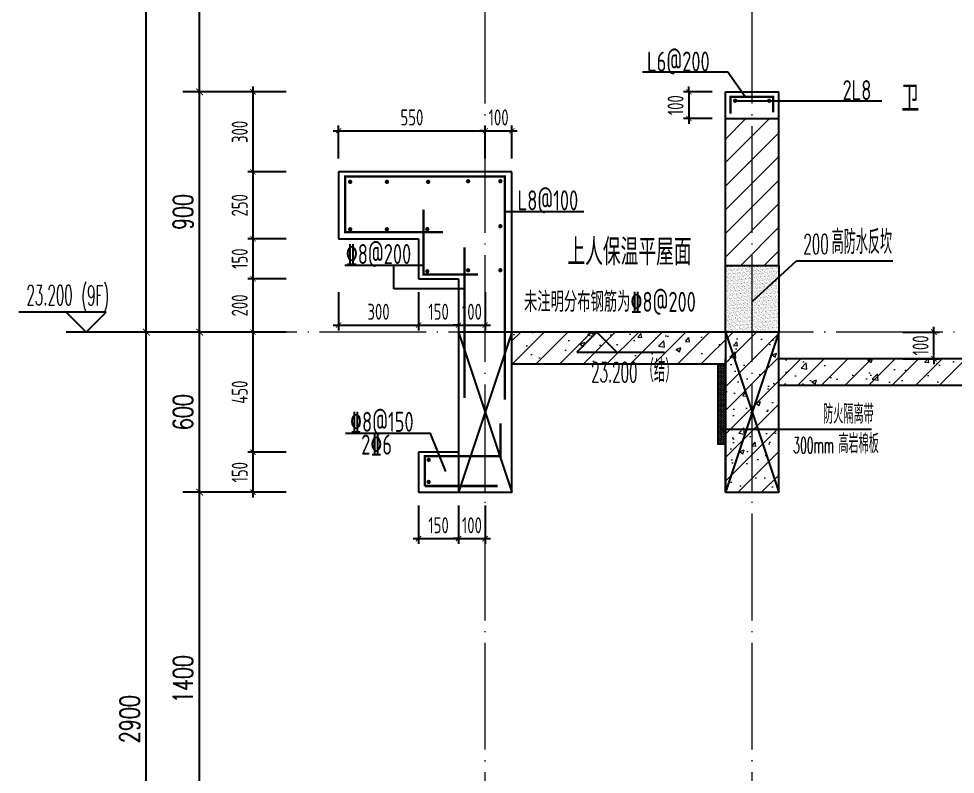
# Model space of a CAD drawing. Extents: x -668857 to 154266, y -275694 to 291306.
# Drawn here: x 78635 to 82144, y 159043 to 161873 of the extents above; entities that cross this region are included whole.
import ezdxf

# ---------------------------------------------------------------- set-up
doc = ezdxf.new("R2010")
doc.units = 0
doc.header["$LTSCALE"] = 1000
doc.linetypes.add('DOTE', pattern=[2.4200000000000004, 2, -0.2, 0.02, -0.2])
doc.layers.get('0').update_dxf_attribs({"linetype": 'CONTINUOUS'})
doc.layers.get('DEFPOINTS').update_dxf_attribs({"linetype": 'CONTINUOUS'})
for name, color, linetype in [('DIM', 2, 'CONTINUOUS'), ('DIM_ELEV', 3, 'CONTINUOUS'), ('DIM_IDEN', 67, 'CONTINUOUS'), ('PUB_DIM', 3, 'CONTINUOUS'), ('PUB_TEXT', 2, 'CONTINUOUS'), ('REIN', 6, 'CONTINUOUS'), ('S-大样-砼线', 7, 'CONTINUOUS'), ('S-引出线', 40, 'CONTINUOUS'), ('TEXT', 2, 'CONTINUOUS'), ('WALL', 5, 'CONTINUOUS'), ('立面-看线', 251, 'CONTINUOUS')]:
    doc.layers.add(name, color=color, linetype=linetype)
doc.layers.add('DOTE', color=19, linetype='DOTE', lineweight=9)
doc.layers.add('PUB_HATCH', color=8, linetype='CONTINUOUS', lineweight=9)
doc.styles.add('_TCH_DIM', font='SIMPLEX.shx', dxfattribs={"width": 0.7, "bigfont": 'GBCBIG.shx'})
doc.styles.add('_TCH_DIM_T3', font='SIMPLEX', dxfattribs={"width": 0.7058823529411765, "bigfont": 'GBCBIG'})
doc.styles.add('DIM_FONT_T3', font='SIMPLEX', dxfattribs={"width": 0.7058823529411765, "bigfont": 'GBCBIG'})
doc.styles.add('TSSD_DIMENSION', font='Tssdeng.shx', dxfattribs={"width": 0.7, "bigfont": 'tssdchn.shx'})
doc.styles.add('TSSD_REIN', font='tssdeng.shx', dxfattribs={"width": 0.7, "height": 300, "bigfont": 'tssdchn.shx'})
doc.styles.add('w', font='tssdeng.shx', dxfattribs={"width": 0.8, "bigfont": 'tssdchn.shx'})
doc.dimstyles.new('_TCH_ARCH&&25', dxfattribs={"dimtxt": 74.375, "dimasz": 25, "dimexe": 62.5, "dimexo": 75, "dimgap": 25, "dimtad": 1, "dimdec": 0, "dimzin": 0, "dimdsep": 46, "dimtxsty": '_TCH_DIM_T3', "dimblk": 'ARCHTICK', "dimcen": 0.09, "dimclrt": 7, "dimazin": 0, "dimtfac": 1, "dimtdec": 0, "dimtix": 1, "dimtmove": 2, "dimatfit": 3, "dimldrblk": 'ARCHTICK', "dimfxl": 0, "dimtolj": 1, "dimtzin": 0, "dimarcsym": 0})
doc.dimstyles.new('TSSD_20_20', dxfattribs={"dimtxt": 60, "dimasz": 20, "dimexe": 20, "dimexo": 50, "dimgap": 20, "dimtad": 1, "dimdec": 0, "dimzin": 0, "dimdsep": 46, "dimtxsty": 'TSSD_DIMENSION', "dimblk": 'ARCHTICK', "dimblk1": 'ARCHTICK', "dimblk2": 'ARCHTICK', "dimcen": 0, "dimdle": 20, "dimclrt": 7, "dimadec": 0, "dimazin": 0, "dimtfac": 1, "dimtdec": 0, "dimtix": 1, "dimtmove": 2, "dimatfit": 3, "dimfxl": 0, "dimtolj": 1, "dimtzin": 0, "dimarcsym": 0})
pattern_1 = [(45, (-562273.4887092756, 314642.0661346278), (-44.19417382415921, 44.19417382415922), []), (49.99999999999999, (-562273.4887092756, 314642.0661346278), (179.3150456501884, -15.68803374564878), [18.75, -206.25]), (355, (-562273.4887092756, 314642.0661346278), (-34.68783340325, 188.048033425003), [15, -165]), (100.4514, (-562258.5457892758, 314640.7587996279), (144.6273454285054, 172.3598855152384), [15.9350475, -175.285528]), (46.18420000000002, (-562273.4887092756, 314692.0661346278), (266.8102621564111, -41.37975358225452), [28.12499999999995, -309.3749999999992]), (96.6356, (-562251.2545230256, 314688.6178078778), (233.6656763871758, 243.5294677251104), [23.902572, -262.92825]), (351.1842, (-562273.4887092756, 314692.0661346278), (233.6654862834068, 243.5296502313311), [22.5, -247.5]), (21, (-562248.4887092756, 314679.5661346278), (149.2267630296154, -100.6547226663347), [18.75, -206.25]), (326.0000000000001, (-562248.4887092756, 314679.5661346278), (60.82883298039543, 181.2875112617133), [15, -165]), (71.4514, (-562236.0531510257, 314671.1782331279), (210.0556571453725, 80.6326241774881), [15.9350475, -175.285528]), (37.50000000000001, (-562273.4887092756, 314642.0661346278), (3.039963829322667, 83.22346345782788), [0, -163, 0, -167.5, 0, -165.625]), (7.499999999999999, (-562273.4887092756, 314642.0661346278), (65.76738436053715, 98.60292797059006), [0, -95.5, 0, -159.25, 0, -63.125]), (327.5, (-562329.2387092756, 314642.0661346278), (133.4556090431022, -5.638717933594939), [0, -62.5, 0, -195, 0, -258.75]), (317.5, (-562354.2387092756, 314642.0661346278), (145.7965423355966, 25.02624558307943), [0, -81.25, 0, -129.5, 0, -183.75])]

# ---------------------------------------------------------------- blocks, each defined once
blk = doc.blocks.new('A$C1F6240CC')
at = {"layer": 'PUB_HATCH'}
h = blk.add_hatch(dxfattribs=at)
h.set_pattern_fill('DOTS', color=251, scale=2, style=0)
h.set_pattern_definition([(0, (-1.955777406692505e-08, -299.9999999983702), (1.5875, 3.175), [0, -3.175])])
h.paths.add_polyline_path([(-29.99999475874938, -299.999999998312), (5.558831617236137e-06, -299.9999999983702), (6.351852789521217e-06, -49.99999798531644), (6.344867870211601e-06, 1.948734279721975e-06), (-1.955777406692505e-08, 2.010667230933905e-06), (-1.955777406692505e-08, 1.688022166490555e-09), (-29.99999475874938, 1.688022166490555e-09)])
at = {"layer": 'DIM_IDEN', "color": 5}
for p, q in [((-17.00205630995333, -243.6957581644529), (275.1374033376342, -243.6957581644529)), ((275.1374033376342, -243.6957581644529), (546.9959839678602, -243.6957581644529))]:
    blk.add_line(p, q, dxfattribs=at)
at = {"layer": 'PUB_HATCH', "color": 5}
blk.add_lwpolyline([(-1.955777406692505e-08, 1.629814505577087e-09), (-29.99999475874938, 1.629814505577087e-09), (-29.99999475874938, -299.9999999983702), (-1.955777406692505e-08, -299.9999999983702)], close=True, dxfattribs=at)
at = {"layer": 'PUB_TEXT', "style": 'DIM_FONT_T3', "width": 0.7058823529411765}
blk.add_text('防火隔离带', height=71.48936170212767, dxfattribs=at).set_placement((366.1962342807512, -222.6957581644529))
at = {"layer": 'PUB_TEXT', "color": 5, "style": 'DIM_FONT_T3'}
for s, height, width, p in [('300mm', 59.5, 0.4982698961937717, (253.9391275269252, -333.7157581644528)), ('高岩棉板', 71.48936170212767, 0.7058823529411765, (423.3508922328077, -333.7157581644528))]:
    blk.add_text(s, height=height, dxfattribs=dict(at, width=width)).set_placement(p)
blk = doc.blocks.new('_ArchTick')
at = {"color": 0, "linetype": 'ByBlock', "const_width": 0.15}
blk.add_lwpolyline([(-0.5, -0.5), (0.5, 0.5)], dxfattribs=at)
blk = doc.blocks.new('*D2475')
at = {"layer": 'DEFPOINTS', "color": 0}
for p in [(81898.30492687377, 160699.0342268977), (82064.26481196529, 160699.0342268977), (81898.30492687377, 160599.0342270816)]:
    blk.add_point(p, dxfattribs=at)
at = {"layer": 'DIM', "color": 0, "lineweight": -2}
for p, q in [((81948.30492687377, 160699.0342268977), (82084.26481196529, 160699.0342268977)), ((82064.26481196529, 160699.0342268977), (82064.26481196529, 160719.0342268977)), ((82064.26481196529, 160599.0342270816), (82064.26481196529, 160699.0342268977)), ((81948.30492687377, 160599.0342270816), (82084.26481196529, 160599.0342270816)), ((82064.26481196529, 160599.0342270816), (82064.26481196529, 160579.0342270816))]:
    blk.add_line(p, q, dxfattribs=at)
at = {"layer": 'DIM', "color": 0, "lineweight": -2, "xscale": 20, "yscale": 20, "zscale": 20}
for p, rotation in [((82064.26481196529, 160699.0342268977), 270), ((82064.26481196529, 160599.0342270816), 90)]:
    blk.add_blockref('_ArchTick', p, dxfattribs=dict(at, rotation=rotation))
at = {"layer": 'DIM', "color": 7, "insert": (82014.26481196527, 160649.0342269897), "char_height": 60, "attachment_point": 5, "rotation": 90, "style": 'TSSD_DIMENSION'}
blk.add_mtext('\\A1;100', dxfattribs=at)
blk = doc.blocks.new('*D2870')
at = {"layer": 'DEFPOINTS', "color": 0}
for p in [(80133.12256083381, 160099.0340897829), (80283.12256083218, 160099.03408978), (80283.12256083218, 159925.3233998269)]:
    blk.add_point(p, dxfattribs=at)
at = {"layer": 'DIM', "color": 0, "lineweight": -2}
for p, q in [((80133.12256083381, 160049.0340897829), (80133.12256083381, 159905.3233998269)), ((80283.12256083218, 160049.03408978), (80283.12256083218, 159905.3233998269)), ((80113.12256083381, 159925.3233998269), (80303.12256083218, 159925.3233998269))]:
    blk.add_line(p, q, dxfattribs=at)
at = {"layer": 'DIM', "color": 0, "lineweight": -2, "xscale": 20, "yscale": 20, "zscale": 20, "rotation": 180}
blk.add_blockref('_ArchTick', (80133.12256083381, 159925.3233998269), dxfattribs=at)
at = {"layer": 'DIM', "color": 0, "lineweight": -2, "xscale": 20, "yscale": 20, "zscale": 20}
blk.add_blockref('_ArchTick', (80283.12256083218, 159925.3233998269), dxfattribs=at)
at = {"layer": 'DIM', "color": 7, "insert": (80208.122560833, 159975.3233998269), "char_height": 60, "attachment_point": 5, "style": 'TSSD_DIMENSION'}
blk.add_mtext('\\A1;150', dxfattribs=at)
blk = doc.blocks.new('*D2871')
at = {"layer": 'DEFPOINTS', "color": 0}
for p in [(80283.1225608323, 160099.03408978), (80383.12255415483, 160099.0340897781), (80383.12255415483, 159925.3233998245)]:
    blk.add_point(p, dxfattribs=at)
at = {"layer": 'DIM', "color": 0, "lineweight": -2}
for p, q in [((80283.1225608323, 160049.03408978), (80283.1225608323, 159905.3233998245)), ((80383.12255415483, 160049.0340897781), (80383.12255415483, 159905.3233998245)), ((80283.1225608323, 159925.3233998245), (80263.1225608323, 159925.3233998245)), ((80283.1225608323, 159925.3233998245), (80383.12255415483, 159925.3233998245)), ((80383.12255415483, 159925.3233998245), (80403.12255415483, 159925.3233998245))]:
    blk.add_line(p, q, dxfattribs=at)
at = {"layer": 'DIM', "color": 0, "lineweight": -2, "xscale": 20, "yscale": 20, "zscale": 20}
blk.add_blockref('_ArchTick', (80283.1225608323, 159925.3233998245), dxfattribs=at)
at = {"layer": 'DIM', "color": 0, "lineweight": -2, "xscale": 20, "yscale": 20, "zscale": 20, "rotation": 180}
blk.add_blockref('_ArchTick', (80383.12255415483, 159925.3233998245), dxfattribs=at)
at = {"layer": 'DIM', "color": 7, "insert": (80333.12255749357, 159975.3233998245), "char_height": 60, "attachment_point": 5, "style": 'TSSD_DIMENSION'}
blk.add_mtext('\\A1;100', dxfattribs=at)
blk = doc.blocks.new('*D2872')
at = {"layer": 'DEFPOINTS', "color": 0}
for p in [(79833.12256083742, 160899.034089788), (80133.12304374843, 160899.0340897807), (80133.12304374843, 160725.3233998326)]:
    blk.add_point(p, dxfattribs=at)
at = {"layer": 'DIM', "color": 0, "lineweight": -2}
for p, q in [((79833.12256083742, 160849.034089788), (79833.12256083742, 160705.3233998326)), ((80133.12304374843, 160849.0340897807), (80133.12304374843, 160705.3233998326)), ((79813.12256083742, 160725.3233998326), (80153.12304374843, 160725.3233998326))]:
    blk.add_line(p, q, dxfattribs=at)
at = {"layer": 'DIM', "color": 0, "lineweight": -2, "xscale": 20, "yscale": 20, "zscale": 20, "rotation": 180}
blk.add_blockref('_ArchTick', (79833.12256083742, 160725.3233998326), dxfattribs=at)
at = {"layer": 'DIM', "color": 0, "lineweight": -2, "xscale": 20, "yscale": 20, "zscale": 20}
blk.add_blockref('_ArchTick', (80133.12304374843, 160725.3233998326), dxfattribs=at)
at = {"layer": 'DIM', "color": 7, "insert": (79983.12280229293, 160775.3233998326), "char_height": 60, "attachment_point": 5, "style": 'TSSD_DIMENSION'}
blk.add_mtext('\\A1;300', dxfattribs=at)
blk = doc.blocks.new('*D2873')
at = {"layer": 'DEFPOINTS', "color": 0}
for p in [(80133.12304374843, 160899.0340897807), (80283.12256761058, 160899.034089777), (80283.12256761058, 160725.3233998271)]:
    blk.add_point(p, dxfattribs=at)
at = {"layer": 'DIM', "color": 0, "lineweight": -2}
for p, q in [((80133.12304374843, 160849.0340897807), (80133.12304374843, 160705.3233998271)), ((80283.12256761058, 160849.034089777), (80283.12256761058, 160705.3233998271)), ((80113.12304374843, 160725.3233998271), (80303.12256761058, 160725.3233998271))]:
    blk.add_line(p, q, dxfattribs=at)
at = {"layer": 'DIM', "color": 0, "lineweight": -2, "xscale": 20, "yscale": 20, "zscale": 20, "rotation": 180}
blk.add_blockref('_ArchTick', (80133.12304374843, 160725.3233998271), dxfattribs=at)
at = {"layer": 'DIM', "color": 0, "lineweight": -2, "xscale": 20, "yscale": 20, "zscale": 20}
blk.add_blockref('_ArchTick', (80283.12256761058, 160725.3233998271), dxfattribs=at)
at = {"layer": 'DIM', "color": 7, "insert": (80208.12280567951, 160775.3233998271), "char_height": 60, "attachment_point": 5, "style": 'TSSD_DIMENSION'}
blk.add_mtext('\\A1;150', dxfattribs=at)
blk = doc.blocks.new('*D2874')
at = {"layer": 'DEFPOINTS', "color": 0}
for p in [(80283.12256761058, 160899.034089777), (80383.12256740488, 160899.0340897746), (80383.12256740488, 160725.3233998241)]:
    blk.add_point(p, dxfattribs=at)
at = {"layer": 'DIM', "color": 0, "lineweight": -2}
for p, q in [((80283.12256761058, 160849.034089777), (80283.12256761058, 160705.3233998241)), ((80383.12256740488, 160849.0340897746), (80383.12256740488, 160705.3233998241)), ((80283.12256761058, 160725.3233998241), (80263.12256761058, 160725.3233998241)), ((80283.12256761058, 160725.3233998241), (80383.12256740488, 160725.3233998241)), ((80383.12256740488, 160725.3233998241), (80403.12256740488, 160725.3233998241))]:
    blk.add_line(p, q, dxfattribs=at)
at = {"layer": 'DIM', "color": 0, "lineweight": -2, "xscale": 20, "yscale": 20, "zscale": 20}
blk.add_blockref('_ArchTick', (80283.12256761058, 160725.3233998241), dxfattribs=at)
at = {"layer": 'DIM', "color": 0, "lineweight": -2, "xscale": 20, "yscale": 20, "zscale": 20, "rotation": 180}
blk.add_blockref('_ArchTick', (80383.12256740488, 160725.3233998241), dxfattribs=at)
at = {"layer": 'DIM', "color": 7, "insert": (80333.12256750773, 160775.3233998241), "char_height": 60, "attachment_point": 5, "style": 'TSSD_DIMENSION'}
blk.add_mtext('\\A1;100', dxfattribs=at)
blk = doc.blocks.new('*D2875')
at = {"layer": 'DEFPOINTS', "color": 0}
for p in [(80383.12256945553, 161453.1946120379), (79833.12268497271, 161299.0340898021), (80383.12256945553, 161299.0340897929)]:
    blk.add_point(p, dxfattribs=at)
at = {"layer": 'DIM', "color": 0, "lineweight": -2}
for p, q in [((79833.12268497271, 161349.0340898021), (79833.12268497271, 161473.1946120379)), ((80383.12256945553, 161349.0340897929), (80383.12256945553, 161473.1946120379)), ((79813.12268497271, 161453.1946120379), (80403.12256945553, 161453.1946120379))]:
    blk.add_line(p, q, dxfattribs=at)
at = {"layer": 'DIM', "color": 0, "lineweight": -2, "xscale": 20, "yscale": 20, "zscale": 20, "rotation": 180}
blk.add_blockref('_ArchTick', (79833.12268497271, 161453.1946120379), dxfattribs=at)
at = {"layer": 'DIM', "color": 0, "lineweight": -2, "xscale": 20, "yscale": 20, "zscale": 20}
blk.add_blockref('_ArchTick', (80383.12256945553, 161453.1946120379), dxfattribs=at)
at = {"layer": 'DIM', "color": 7, "insert": (80108.12262721412, 161503.1946120379), "char_height": 60, "attachment_point": 5, "style": 'TSSD_DIMENSION'}
blk.add_mtext('\\A1;550', dxfattribs=at)
blk = doc.blocks.new('*D2876')
at = {"layer": 'DEFPOINTS', "color": 0}
for p in [(80483.12256083393, 161453.1946120325), (80383.12256945553, 161299.0340897929), (80483.12256083393, 161299.0340897912)]:
    blk.add_point(p, dxfattribs=at)
at = {"layer": 'DIM', "color": 0, "lineweight": -2}
for p, q in [((80383.12256945553, 161349.0340897929), (80383.12256945553, 161473.1946120325)), ((80483.12256083393, 161349.0340897912), (80483.12256083393, 161473.1946120325)), ((80383.12256945553, 161453.1946120325), (80363.12256945553, 161453.1946120325)), ((80383.12256945553, 161453.1946120325), (80483.12256083393, 161453.1946120325)), ((80483.12256083393, 161453.1946120325), (80503.12256083393, 161453.1946120325))]:
    blk.add_line(p, q, dxfattribs=at)
at = {"layer": 'DIM', "color": 0, "lineweight": -2, "xscale": 20, "yscale": 20, "zscale": 20}
blk.add_blockref('_ArchTick', (80383.12256945553, 161453.1946120325), dxfattribs=at)
at = {"layer": 'DIM', "color": 0, "lineweight": -2, "xscale": 20, "yscale": 20, "zscale": 20, "rotation": 180}
blk.add_blockref('_ArchTick', (80483.12256083393, 161453.1946120325), dxfattribs=at)
at = {"layer": 'DIM', "color": 7, "insert": (80433.12256514473, 161503.1946120325), "char_height": 60, "attachment_point": 5, "style": 'TSSD_DIMENSION'}
blk.add_mtext('\\A1;100', dxfattribs=at)
blk = doc.blocks.new('*D2877')
at = {"layer": 'DEFPOINTS', "color": 0}
for p in [(79512.92840373854, 161599.0342270721), (79687.53917018778, 161599.0342270721), (79687.53917018778, 161299.0340897548)]:
    blk.add_point(p, dxfattribs=at)
at = {"layer": 'DIM', "color": 0, "lineweight": -2}
for p, q in [((79512.92840373854, 161279.0340897548), (79512.92840373854, 161619.0342270721)), ((79637.53917018778, 161599.0342270721), (79492.92840373854, 161599.0342270721)), ((79637.53917018778, 161299.0340897548), (79492.92840373854, 161299.0340897548))]:
    blk.add_line(p, q, dxfattribs=at)
at = {"layer": 'DIM', "color": 0, "lineweight": -2, "xscale": 20, "yscale": 20, "zscale": 20}
for p, rotation in [((79512.92840373854, 161599.0342270721), 90), ((79512.92840373854, 161299.0340897548), 270)]:
    blk.add_blockref('_ArchTick', p, dxfattribs=dict(at, rotation=rotation))
at = {"layer": 'DIM', "color": 7, "insert": (79462.92840373852, 161449.0341584135), "char_height": 60, "attachment_point": 5, "rotation": 90, "style": 'TSSD_DIMENSION'}
blk.add_mtext('\\A1;300', dxfattribs=at)
blk = doc.blocks.new('*D2878')
at = {"layer": 'DEFPOINTS', "color": 0}
for p in [(79512.92840373854, 161299.0340897548), (79687.53917018778, 161299.0340897548), (79687.53917018778, 161049.0355371946)]:
    blk.add_point(p, dxfattribs=at)
at = {"layer": 'DIM', "color": 0, "lineweight": -2}
for p, q in [((79637.53917018778, 161299.0340897548), (79492.92840373854, 161299.0340897548)), ((79512.92840373854, 161029.0355371946), (79512.92840373854, 161319.0340897548)), ((79637.53917018778, 161049.0355371946), (79492.92840373854, 161049.0355371946))]:
    blk.add_line(p, q, dxfattribs=at)
at = {"layer": 'DIM', "color": 0, "lineweight": -2, "xscale": 20, "yscale": 20, "zscale": 20}
for p, rotation in [((79512.92840373854, 161299.0340897548), 90), ((79512.92840373854, 161049.0355371946), 270)]:
    blk.add_blockref('_ArchTick', p, dxfattribs=dict(at, rotation=rotation))
at = {"layer": 'DIM', "color": 7, "insert": (79462.92840373852, 161174.0348134747), "char_height": 60, "attachment_point": 5, "rotation": 90, "style": 'TSSD_DIMENSION'}
blk.add_mtext('\\A1;250', dxfattribs=at)
blk = doc.blocks.new('*D2879')
at = {"layer": 'DEFPOINTS', "color": 0}
for p in [(79512.92840373854, 161049.0355371946), (79687.53917018778, 161049.0355371946), (79687.53917018778, 160899.0347156524)]:
    blk.add_point(p, dxfattribs=at)
at = {"layer": 'DIM', "color": 0, "lineweight": -2}
for p, q in [((79637.53917018778, 161049.0355371946), (79492.92840373854, 161049.0355371946)), ((79512.92840373854, 160879.0347156524), (79512.92840373854, 161069.0355371946)), ((79637.53917018778, 160899.0347156524), (79492.92840373854, 160899.0347156524))]:
    blk.add_line(p, q, dxfattribs=at)
at = {"layer": 'DIM', "color": 0, "lineweight": -2, "xscale": 20, "yscale": 20, "zscale": 20}
for p, rotation in [((79512.92840373854, 161049.0355371946), 90), ((79512.92840373854, 160899.0347156524), 270)]:
    blk.add_blockref('_ArchTick', p, dxfattribs=dict(at, rotation=rotation))
at = {"layer": 'DIM', "color": 7, "insert": (79462.92840373852, 160974.0351264235), "char_height": 60, "attachment_point": 5, "rotation": 90, "style": 'TSSD_DIMENSION'}
blk.add_mtext('\\A1;150', dxfattribs=at)
blk = doc.blocks.new('*D2880')
at = {"layer": 'DEFPOINTS', "color": 0}
for p in [(79512.92840373854, 160899.0347156524), (79687.53917018778, 160899.0347156524), (79687.53917018778, 160699.0340897548)]:
    blk.add_point(p, dxfattribs=at)
at = {"layer": 'DIM', "color": 0, "lineweight": -2}
for p, q in [((79512.92840373854, 160679.0340897548), (79512.92840373854, 160919.0347156524)), ((79637.53917018778, 160899.0347156524), (79492.92840373854, 160899.0347156524)), ((79637.53917018778, 160699.0340897548), (79492.92840373854, 160699.0340897548))]:
    blk.add_line(p, q, dxfattribs=at)
at = {"layer": 'DIM', "color": 0, "lineweight": -2, "xscale": 20, "yscale": 20, "zscale": 20}
for p, rotation in [((79512.92840373854, 160899.0347156524), 90), ((79512.92840373854, 160699.0340897548), 270)]:
    blk.add_blockref('_ArchTick', p, dxfattribs=dict(at, rotation=rotation))
at = {"layer": 'DIM', "color": 7, "insert": (79462.92840373852, 160799.0344027036), "char_height": 60, "attachment_point": 5, "rotation": 90, "style": 'TSSD_DIMENSION'}
blk.add_mtext('\\A1;200', dxfattribs=at)
blk = doc.blocks.new('*D2881')
at = {"layer": 'DEFPOINTS', "color": 0}
for p in [(79512.92840373854, 160699.0340897548), (79687.53917018778, 160699.0340897548), (79687.53917018778, 160249.0340897383)]:
    blk.add_point(p, dxfattribs=at)
at = {"layer": 'DIM', "color": 0, "lineweight": -2}
for p, q in [((79637.53917018778, 160699.0340897548), (79492.92840373854, 160699.0340897548)), ((79512.92840373854, 160229.0340897383), (79512.92840373854, 160719.0340897548)), ((79637.53917018778, 160249.0340897383), (79492.92840373854, 160249.0340897383))]:
    blk.add_line(p, q, dxfattribs=at)
at = {"layer": 'DIM', "color": 0, "lineweight": -2, "xscale": 20, "yscale": 20, "zscale": 20}
for p, rotation in [((79512.92840373854, 160699.0340897548), 90), ((79512.92840373854, 160249.0340897383), 270)]:
    blk.add_blockref('_ArchTick', p, dxfattribs=dict(at, rotation=rotation))
at = {"layer": 'DIM', "color": 7, "insert": (79462.92840373852, 160474.0340897466), "char_height": 60, "attachment_point": 5, "rotation": 90, "style": 'TSSD_DIMENSION'}
blk.add_mtext('\\A1;450', dxfattribs=at)
blk = doc.blocks.new('*D2882')
at = {"layer": 'DEFPOINTS', "color": 0}
for p in [(79512.92840373854, 160249.0340897383), (79687.53917018778, 160249.0340897383), (79687.53917018778, 160099.0340897549)]:
    blk.add_point(p, dxfattribs=at)
at = {"layer": 'DIM', "color": 0, "lineweight": -2}
for p, q in [((79637.53917018778, 160249.0340897383), (79492.92840373854, 160249.0340897383)), ((79512.92840373854, 160079.0340897549), (79512.92840373854, 160269.0340897383)), ((79637.53917018778, 160099.0340897549), (79492.92840373854, 160099.0340897549))]:
    blk.add_line(p, q, dxfattribs=at)
at = {"layer": 'DIM', "color": 0, "lineweight": -2, "xscale": 20, "yscale": 20, "zscale": 20}
for p, rotation in [((79512.92840373854, 160249.0340897383), 90), ((79512.92840373854, 160099.0340897549), 270)]:
    blk.add_blockref('_ArchTick', p, dxfattribs=dict(at, rotation=rotation))
at = {"layer": 'DIM', "color": 7, "insert": (79462.92840373852, 160174.0340897466), "char_height": 60, "attachment_point": 5, "rotation": 90, "style": 'TSSD_DIMENSION'}
blk.add_mtext('\\A1;150', dxfattribs=at)
blk = doc.blocks.new('*D2897')
at = {"layer": 'DEFPOINTS', "color": 0}
for p in [(79312.92840373388, 160099.0259555679), (79612.9284037546, 160099.0259555679), (79612.9284037546, 158699.0342273038)]:
    blk.add_point(p, dxfattribs=at)
at = {"layer": 'PUB_DIM', "color": 0, "lineweight": -2}
for p, q in [((79537.9284037546, 160099.0259555679), (79250.42840373388, 160099.0259555679)), ((79312.92840373388, 158699.0342273038), (79312.92840373388, 160099.0259555679)), ((79537.9284037546, 158699.0342273038), (79250.42840373388, 158699.0342273038))]:
    blk.add_line(p, q, dxfattribs=at)
at = {"layer": 'PUB_DIM', "color": 0, "lineweight": -2, "xscale": 25, "yscale": 25, "zscale": 25}
for p, rotation in [((79312.92840373388, 160099.0259555679), 90), ((79312.92840373388, 158699.0342273038), 270)]:
    blk.add_blockref('_ArchTick', p, dxfattribs=dict(at, rotation=rotation))
at = {"layer": 'PUB_DIM', "color": 7, "insert": (79250.74090373387, 159399.0300914359), "char_height": 74.375, "attachment_point": 5, "rotation": 90, "style": '_TCH_DIM_T3'}
blk.add_mtext('\\A1;1400', dxfattribs=at)
blk = doc.blocks.new('*D2898')
at = {"layer": 'DEFPOINTS', "color": 0}
for p in [(79312.92840373388, 160699.0340897828), (79612.9284037546, 160699.0340897828), (79612.9284037546, 160099.0259555679)]:
    blk.add_point(p, dxfattribs=at)
at = {"layer": 'PUB_DIM', "color": 0, "lineweight": -2}
for p, q in [((79537.9284037546, 160699.0340897828), (79250.42840373388, 160699.0340897828)), ((79312.92840373388, 160099.0259555679), (79312.92840373388, 160699.0340897828)), ((79537.9284037546, 160099.0259555679), (79250.42840373388, 160099.0259555679))]:
    blk.add_line(p, q, dxfattribs=at)
at = {"layer": 'PUB_DIM', "color": 0, "lineweight": -2, "xscale": 25, "yscale": 25, "zscale": 25}
for p, rotation in [((79312.92840373388, 160699.0340897828), 90), ((79312.92840373388, 160099.0259555679), 270)]:
    blk.add_blockref('_ArchTick', p, dxfattribs=dict(at, rotation=rotation))
at = {"layer": 'PUB_DIM', "color": 7, "insert": (79250.74090373387, 160399.0300226754), "char_height": 74.375, "attachment_point": 5, "rotation": 90, "style": '_TCH_DIM_T3'}
blk.add_mtext('\\A1;600', dxfattribs=at)
blk = doc.blocks.new('*D2899')
at = {"layer": 'DEFPOINTS', "color": 0}
for p in [(79312.92840373388, 161599.0342270721), (79612.9284037546, 161599.0342270721), (79612.9284037546, 160699.0340897828)]:
    blk.add_point(p, dxfattribs=at)
at = {"layer": 'PUB_DIM', "color": 0, "lineweight": -2}
for p, q in [((79537.9284037546, 161599.0342270721), (79250.42840373388, 161599.0342270721)), ((79312.92840373388, 160699.0340897828), (79312.92840373388, 161599.0342270721)), ((79537.9284037546, 160699.0340897828), (79250.42840373388, 160699.0340897828))]:
    blk.add_line(p, q, dxfattribs=at)
at = {"layer": 'PUB_DIM', "color": 0, "lineweight": -2, "xscale": 25, "yscale": 25, "zscale": 25}
for p, rotation in [((79312.92840373388, 161599.0342270721), 90), ((79312.92840373388, 160699.0340897828), 270)]:
    blk.add_blockref('_ArchTick', p, dxfattribs=dict(at, rotation=rotation))
at = {"layer": 'PUB_DIM', "color": 7, "insert": (79250.74090373387, 161149.0341584274), "char_height": 74.375, "attachment_point": 5, "rotation": 90, "style": '_TCH_DIM_T3'}
blk.add_mtext('\\A1;900', dxfattribs=at)
blk = doc.blocks.new('*D2900')
at = {"layer": 'DEFPOINTS', "color": 0}
for p in [(79312.92840373388, 162999.0342270884), (79612.9284037546, 162999.0342270884), (79612.9284037546, 161599.0342270721)]:
    blk.add_point(p, dxfattribs=at)
at = {"layer": 'PUB_DIM', "color": 0, "lineweight": -2}
for p, q in [((79537.9284037546, 162999.0342270884), (79250.42840373388, 162999.0342270884)), ((79312.92840373388, 161599.0342270721), (79312.92840373388, 162999.0342270884)), ((79537.9284037546, 161599.0342270721), (79250.42840373388, 161599.0342270721))]:
    blk.add_line(p, q, dxfattribs=at)
at = {"layer": 'PUB_DIM', "color": 0, "lineweight": -2, "xscale": 25, "yscale": 25, "zscale": 25}
for p, rotation in [((79312.92840373388, 162999.0342270884), 90), ((79312.92840373388, 161599.0342270721), 270)]:
    blk.add_blockref('_ArchTick', p, dxfattribs=dict(at, rotation=rotation))
at = {"layer": 'PUB_DIM', "color": 7, "insert": (79250.74090373387, 162299.0342270802), "char_height": 74.375, "attachment_point": 5, "rotation": 90, "style": '_TCH_DIM_T3'}
blk.add_mtext('\\A1;1400', dxfattribs=at)
blk = doc.blocks.new('*D2908')
at = {"layer": 'DEFPOINTS', "color": 0}
for p in [(79112.92840372946, 160699.0340897829), (79612.9284037546, 160699.0340897829), (79612.9284037546, 157799.0340897829)]:
    blk.add_point(p, dxfattribs=at)
at = {"layer": 'PUB_DIM', "color": 0, "lineweight": -2}
for p, q in [((79537.9284037546, 160699.0340897829), (79050.42840372946, 160699.0340897829)), ((79112.92840372946, 157799.0340897829), (79112.92840372946, 160699.0340897829)), ((79537.9284037546, 157799.0340897829), (79050.42840372946, 157799.0340897829))]:
    blk.add_line(p, q, dxfattribs=at)
at = {"layer": 'PUB_DIM', "color": 0, "lineweight": -2, "xscale": 25, "yscale": 25, "zscale": 25}
for p, rotation in [((79112.92840372946, 160699.0340897829), 90), ((79112.92840372946, 157799.0340897829), 270)]:
    blk.add_blockref('_ArchTick', p, dxfattribs=dict(at, rotation=rotation))
at = {"layer": 'PUB_DIM', "color": 7, "insert": (79050.74090372944, 159249.0340897829), "char_height": 74.375, "attachment_point": 5, "rotation": 90, "style": '_TCH_DIM_T3'}
blk.add_mtext('\\A1;2900', dxfattribs=at)
blk = doc.blocks.new('*D2909')
at = {"layer": 'DEFPOINTS', "color": 0}
for p in [(79112.92840372946, 163599.0340897829), (79612.9284037546, 163599.0340897829), (79612.9284037546, 160699.0340897829)]:
    blk.add_point(p, dxfattribs=at)
at = {"layer": 'PUB_DIM', "color": 0, "lineweight": -2}
for p, q in [((79537.9284037546, 163599.0340897829), (79050.42840372946, 163599.0340897829)), ((79112.92840372946, 160699.0340897829), (79112.92840372946, 163599.0340897829)), ((79537.9284037546, 160699.0340897829), (79050.42840372946, 160699.0340897829))]:
    blk.add_line(p, q, dxfattribs=at)
at = {"layer": 'PUB_DIM', "color": 0, "lineweight": -2, "xscale": 25, "yscale": 25, "zscale": 25}
for p, rotation in [((79112.92840372946, 163599.0340897829), 90), ((79112.92840372946, 160699.0340897829), 270)]:
    blk.add_blockref('_ArchTick', p, dxfattribs=dict(at, rotation=rotation))
at = {"layer": 'PUB_DIM', "color": 7, "insert": (79050.74090372944, 162149.0340897829), "char_height": 74.375, "attachment_point": 5, "rotation": 90, "style": '_TCH_DIM_T3'}
blk.add_mtext('\\A1;2900', dxfattribs=at)
blk = doc.blocks.new('20210809.03332338')
at = {"layer": 'S-大样-砼线'}
for p, q in [((87154.50981688779, 67180.93710346095), (87354.5098158773, 66580.93723981472)), ((87354.51276363153, 67180.93710345891), (87154.51276500244, 66580.93723980524))]:
    blk.add_line(p, q, dxfattribs=at)
blk.add_lwpolyline([(87354.50982275046, 67180.93710345519), (87154.50981688779, 67180.93710345519), (87154.50981706195, 66580.93723980896), (87354.50982292369, 66580.93723980896)], close=True, dxfattribs=at)
blk = doc.blocks.new('*D3407')
at = {"layer": 'DEFPOINTS', "color": 0}
for p in [(81283.12256071682, 161599.0342270721), (81146.20539368282, 161499.0342270721), (81283.12256071682, 161499.0342270721)]:
    blk.add_point(p, dxfattribs=at)
at = {"layer": 'DIM', "color": 0, "lineweight": -2}
for p, q in [((81146.20539368282, 161599.0342270721), (81146.20539368282, 161619.0342270721)), ((81233.12256071682, 161599.0342270721), (81126.20539368282, 161599.0342270721)), ((81146.20539368282, 161599.0342270721), (81146.20539368282, 161499.0342270721)), ((81233.12256071682, 161499.0342270721), (81126.20539368282, 161499.0342270721)), ((81146.20539368282, 161499.0342270721), (81146.20539368282, 161479.0342270721))]:
    blk.add_line(p, q, dxfattribs=at)
at = {"layer": 'DIM', "color": 0, "lineweight": -2, "xscale": 20, "yscale": 20, "zscale": 20}
for p, rotation in [((81146.20539368282, 161599.0342270721), 270), ((81146.20539368282, 161499.0342270721), 90)]:
    blk.add_blockref('_ArchTick', p, dxfattribs=dict(at, rotation=rotation))
at = {"layer": 'DIM', "color": 7, "insert": (81096.2053936828, 161549.0342270721), "char_height": 60, "attachment_point": 5, "rotation": 90, "style": 'TSSD_DIMENSION'}
blk.add_mtext('\\A1;100', dxfattribs=at)
blk = doc.blocks.new('20210809.02283206')
at = {"layer": 'REIN', "const_width": 9}
blk.add_lwpolyline([(87484.17413905729, 66580.93723980524), (87484.17413905729, 66644.7473179046), (87644.05902665015, 66644.7473179046), (87644.05902665015, 66586.78243779903)], dxfattribs=at)
at = {"layer": 'REIN', "const_width": 8}
for points in [[(87497.66146427253, 66629.68552062381, 1), (87505.66146427253, 66629.68552062381, 1)], [(87625.09821334062, 66629.68552062381, 1), (87633.09821334062, 66629.68552062381, 1)]]:
    blk.add_lwpolyline(points, format="xyb", close=True, dxfattribs=at)
at = {"layer": 'S-引出线'}
for p, q in [((87474.5888281595, 66737.00278282212), (87154.50981688779, 66737.00278282212)), ((87538.80876634456, 66644.7473179046), (87474.5888281595, 66737.00278282212)), ((87501.66146427253, 66629.68552062381), (88051.0763514862, 66629.68552062381))]:
    blk.add_line(p, q, dxfattribs=at)
at = {"layer": 'TEXT', "style": 'w', "width": 0.7}
for s, p in [('L6@200', (87171.47256206069, 66739.17247021152)), ('2L8', (87903.94640226947, 66632.06966891466))]:
    blk.add_text(s, height=75, rotation=1.867629851175362e-07, dxfattribs=at).set_placement(p)
blk = doc.blocks.new('20210810.12305520')
at = {"layer": 'REIN', "const_width": 9}
for points in [[(67543.95084861957, -103060.901762216), (67178.40811095072, -103060.901762216), (67178.40811095072, -102852.5347396066), (67776.14269061026, -102852.5347396066), (67776.14269061026, -103687.5442779815)], [(67625.04258678493, -103681.9439044526), (67625.04258678493, -103117.2265815439)], [(67476.41077407368, -104011.5403602143), (67476.41077407368, -103899.7563139158), (67760.27130616049, -103899.7563139158), (67760.27130616049, -103776.8031798508)]]:
    blk.add_lwpolyline(points, dxfattribs=at)
at = {"layer": 'REIN', "const_width": 8}
for points in [[(67192.69625037222, -102872.1362438593, 1), (67200.69625037222, -102872.1362438593, 1)], [(67330.1390055205, -102872.1362438593, 1), (67338.1390055205, -102872.1362438593, 1)], [(67485.00083529123, -102872.1362438593, 1), (67493.00083529123, -102872.1362438593, 1)], [(67634.78394211188, -102869.8775002709, 1), (67642.78394211188, -102869.8775002709, 1)], [(67755.50497243658, -102869.8775002709, 1), (67763.50497243658, -102869.8775002709, 1)], [(67755.50497243658, -103038.4220574436, 1), (67763.50497243658, -103038.4220574436, 1)], [(67192.69625712291, -103049.5882512775, 1), (67200.69625712291, -103049.5882512775, 1)], [(67330.1390055205, -103049.5882512769, 1), (67338.1390055205, -103049.5882512769, 1)], [(67481.65038001176, -103049.5882512769, 1), (67489.65038001176, -103049.5882512769, 1)], [(67481.65038001176, -103207.1021708936, 1), (67489.65038001176, -103207.1021708936, 1)], [(67634.78394211188, -103203.2946012679, 1), (67642.78394211188, -103203.2946012679, 1)], [(67755.50497243658, -103203.2946012679, 1), (67763.50497243658, -103203.2946012679, 1)], [(67486.62928764906, -103913.3805098355, 1), (67494.62928764906, -103913.3805098355, 1)], [(67486.62928764906, -103996.2846683525, 1), (67494.62928764906, -103996.2846683525, 1)]]:
    blk.add_lwpolyline(points, format="xyb", close=True, dxfattribs=at)
at = {"layer": 'REIN'}
for points in [[(67471.01206959982, -102976.465891245, 9, 9, 0), (67471.01206959982, -103219.2442414548, 9, 9, 0), (67675.54625110526, -103219.2442414548, 9, 9, 0)], [(67476.41077407368, -104011.5403602143, 9, 9, 0), (67748.92338821769, -104011.5403602143, 9, 9, 0)]]:
    blk.add_lwpolyline(points, format="xyseb", dxfattribs=at)
at = {"layer": 'S-大样-砼线'}
for p, q in [((67602.88049153902, -103435.0030536349), (67802.88049035624, -104035.0030537488)), ((67802.88343828276, -103435.0030536312), (67602.88343948137, -104035.0030537525))]:
    blk.add_line(p, q, dxfattribs=at)
blk.add_lwpolyline([(67802.8804974017, -103435.0030536349), (67602.88049153902, -103435.0030536349), (67602.88049154088, -104035.0030537488), (67802.88049740263, -104035.0030537488)], close=True, dxfattribs=at)
at = {"layer": 'S-引出线'}
for p, q in [((67772.14269061026, -102983.0032279468), (68072.27698734787, -102983.0032279468)), ((67177.12950402091, -103184.2316615815), (67471.01206959982, -103184.2316615815)), ((67360.76655843353, -103273.4098619436), (67360.76655843353, -103184.2316615815)), ((67625.04258678493, -103273.4098619436), (67360.76655843353, -103273.4098619436))]:
    blk.add_line(p, q, dxfattribs=at)
blk.add_lwpolyline([(67555.64896362799, -103957.0240614675), (67497.59471320885, -103815.4761591815), (67179.17112597602, -103815.4761591815)], dxfattribs=at)
at = {"layer": 'TEXT', "style": 'TSSD_REIN', "width": 0.7}
for s, p in [('L8@100', (67824.22046578268, -102978.8944591339)), ('%%1328@200', (67180.26303439878, -103180.1228927686)), ('未注明分布钢筋为%%1328@200', (67847.93051886896, -103359.1754671378)), ('%%1328@150', (67196.1934002355, -103808.6890533914)), ('2%%1326', (67238.03423970204, -103893.885860913))]:
    blk.add_text(s, height=75, rotation=1.867629851175362e-07, dxfattribs=at).set_placement(p)

msp = doc.modelspace()

# ---------------------------------------------------------------- hatches: boundary and pattern name
at = {"layer": 'PUB_HATCH'}
h = msp.add_hatch(dxfattribs=at)
h.set_pattern_fill('普通砖', color=256, scale=25, style=0)
h.set_pattern_definition([(45, (-562273.4887092756, 314686.9439721279), (-44.19419150182874, 44.19419150182875), [])])
h.paths.add_polyline_path([(81483.1225608344, 160949.0342293505), (81483.12255401223, 161499.0342283125), (81283.12255401223, 161499.0342258317), (81283.1225608344, 160949.0342268697)])
h = msp.add_hatch(dxfattribs=at)
h.set_pattern_fill('钢筋混凝土', color=256, scale=25, style=0)
h.set_pattern_definition(pattern_1)
h.paths.add_polyline_path([(80483.12256083416, 160699.0340897785), (80483.12256083416, 160579.0340897768), (81283.1225594026, 160579.0340897669), (81483.12256091903, 160699.0340897825)])
h = msp.add_hatch(dxfattribs=at)
h.set_pattern_fill('钢筋混凝土', color=256, scale=25, style=0)
h.set_pattern_definition(pattern_1)
h.paths.add_polyline_path([(81416.45589267032, 160565.7007568212), (81483.12255978235, 160599.0340897707), (81483.12256091903, 160699.0340897825), (81283.1225594026, 160579.0340897669), (81283.12255969399, 160599.0340909142)])
h = msp.add_hatch(dxfattribs=at)
h.set_pattern_fill('钢筋混凝土', color=256, scale=25, style=0)
h.set_pattern_definition(pattern_1)
h.paths.add_polyline_path([(81483.12255401223, 160099.0342261424), (81483.12255853473, 160499.0340897792), (81416.45589267043, 160565.7007568213), (81283.12255969399, 160599.0340909139), (81283.12255401223, 160099.0342284151)])
h = msp.add_hatch(dxfattribs=at)
h.set_pattern_fill('钢筋混凝土', color=256, scale=25, style=0)
h.set_pattern_definition(pattern_1)
h.paths.add_polyline_path([(82581.64748006116, 160599.0340897829), (81483.12255978235, 160599.0340897707), (81416.45589267032, 160565.7007568213), (81483.12255853473, 160499.0340897792), (82581.64748006163, 160499.0340897829)])
at = {"layer": '立面-看线'}
h = msp.add_hatch(dxfattribs=at)
h.set_pattern_fill('碎沙', color=256, scale=4)
h.set_pattern_definition([(37.50000000000001, (-719770.1170898573, -224662.9182316094), (-0.32000625919681, 9.788264746586847), [0, -7.7216, 0, -8.636000000000001, 0, -8.255]), (7.499999999999999, (-719770.1170898573, -224662.9182316094), (8.990465662760052, 14.33650201136708), [0, -4.1656, 0, -6.9596, 0, -2.667]), (327.5, (-719776.3654898573, -224662.9182316094), (15.81984740482916, 0.028743693570914), [0, -2.54, 0, -9.144, 0, -11.938]), (317.5, (-719776.3654898573, -224662.9182316094), (15.27112904944595, 4.458586465144325), [0, -1.27, 0, -5.9944, 0, -6.858])])
h.paths.add_polyline_path([(81283.12256076897, 160699.0342280245), (81483.12256083044, 160699.0342276882), (81483.12256086117, 160949.0342278536), (81283.1225607997, 160949.0342283665)])

# ---------------------------------------------------------------- linework, layer by layer
at = {"layer": 'DIM_ELEV'}
for p, q in [((78962.92840372806, 160774.0340897828), (78634.92840372806, 160774.0340897828)), ((78887.92840372806, 160699.0340897828), (78812.92840372806, 160774.0340897828)), ((78887.92840372806, 160699.0340897828), (78962.92840372806, 160774.0340897828)), ((79312.92840373376, 160699.0340897828), (78812.92840372806, 160699.0340897828))]:
    msp.add_line(p, q, dxfattribs=at)
at = {"layer": 'DIM_ELEV', "color": 3}
for p, q in [((80801.65046116, 160699.0340897658), (80726.65046116, 160624.0340897658)), ((80801.65046116, 160699.0340897658), (80876.65046116, 160624.0340897658)), ((80726.65046116, 160624.0340897658), (81054.65046116, 160624.0340897658))]:
    msp.add_line(p, q, dxfattribs=at)
at = {"layer": 'DIM_IDEN'}
for p, q in [((81383.12281924381, 160814.0343304674), (81549.93373445084, 160965.5518248633)), ((81549.93373445084, 160965.5518248633), (81910.11024605588, 160965.5518248633))]:
    msp.add_line(p, q, dxfattribs=at)
at = {"layer": 'DOTE', "color": 1, "linetype": 'DOTE', "ltscale": 0.2}
for p, q in [((80383.12256083486, 145099.0318001769), (80383.1225608344, 164699.0340897829)), ((81383.12256083486, 145099.0318001769), (81383.1225608344, 164699.0340897829)), ((82581.64748006116, 160699.0340897829), (79612.9284037546, 160699.0340897829))]:
    msp.add_line(p, q, dxfattribs=at)
at = {"layer": 'WALL'}
for p, q in [((81283.12256071682, 161499.0342270721), (81283.12256071682, 161599.0342270721)), ((81283.12256071682, 161599.0342270721), (81483.12256071682, 161599.0342270721)), ((81483.12256071682, 161499.0342270721), (81483.12256071682, 161599.0342270721)), ((81283.1225608344, 160949.0342268697), (81283.12255401223, 161499.0342258317)), ((81283.12256071682, 161499.0342270721), (81483.12256071682, 161499.0342270721)), ((81483.1225608344, 160949.0342293505), (81483.12255401223, 161499.0342283125)), ((79833.12273689045, 161299.0384256683), (79833.12238480302, 161049.0363195751)), ((80483.12256083393, 161299.0204135082), (79833.12273689045, 161299.0384256683)), ((80483.12256083242, 160699.0340897695), (80483.12256083393, 161299.0204135082)), ((79833.12238480302, 161049.0363195751), (80133.12232613831, 161049.0339724209)), ((80133.12232613831, 161049.0339724209), (80133.12279557658, 160899.0340897519)), ((81283.1225608344, 160949.0342268697), (81483.1225608344, 160949.0342293505)), ((80133.12279557658, 160899.0340897519), (80283.1225608344, 160899.0340897792)), ((80283.1225608344, 160899.0340897792), (80283.1225608344, 160249.0340897829)), ((81483.12256091903, 160699.0340897825), (80483.12256083242, 160699.0340897791)), ((81483.12255978235, 160599.0340897707), (81483.12256091903, 160699.0340897825)), ((81283.12255401223, 160099.0342284151), (81283.12255969399, 160599.0340909139)), ((81283.12255969399, 160599.0340909142), (81283.1225594026, 160579.0340897669)), ((82581.64748006116, 160599.0340897829), (81483.12255978235, 160599.0340897707)), ((80483.1225608344, 160099.0340897829), (80483.12256083253, 160579.0340897776)), ((81283.1225594026, 160579.0340897669), (80483.12256083253, 160579.0340897767)), ((81483.12255401223, 160099.0342261424), (81483.12255853473, 160499.0340897792)), ((82581.64748006163, 160499.0340897829), (81483.12255853473, 160499.0340897792)), ((80283.1225608344, 160249.0340897829), (80133.1225608344, 160249.0340897829)), ((80133.1225608344, 160249.0340897829), (80133.1225608344, 160099.0340897829)), ((80133.1225608344, 160099.0340897829), (80483.1225608344, 160099.0340897829)), ((81283.12255401223, 160099.0342284151), (81483.12255401223, 160099.0342261424))]:
    msp.add_line(p, q, dxfattribs=at)
msp.add_lwpolyline([(81283.12256076245, 160949.0342281101), (81483.12256089842, 160949.0342281101), (81483.12256089842, 160699.0342281101), (81283.12256076245, 160699.0342281101)], close=True, dxfattribs=at)

# ---------------------------------------------------------------- block references
msp.add_blockref('A$C1F6240CC', (81283.12255957711, 160579.0391315183))
at = {"layer": 'REIN'}
msp.add_blockref('20210809.02283206', (-6182.060233244556, 94935.92746298088), dxfattribs=at)
at = {"layer": 'S-大样-砼线'}
msp.add_blockref('20210809.03332338', (-5871.387228955398, 93518.11209734887), dxfattribs=at)
at = {"layer": 'TEXT'}
msp.add_blockref('20210810.12305520', (12680.24207013519, 264134.0610770368), dxfattribs=at)

# ---------------------------------------------------------------- texts
at = {"layer": 'DIM_ELEV', "color": 7, "style": '_TCH_DIM'}
for s, height, width, p in [('（结）', 84.39716312056737, 0.7, (80972.59662048309, 160511.5090897658)), ('23.200', 74.375, 0.4941176470588236, (80780.09662048309, 160511.5090897658))]:
    msp.add_text(s, height=height, dxfattribs=dict(at, width=width)).set_placement(p)
at = {"layer": 'PUB_TEXT'}
for s, height, style, width, p in [('卫', 100, 'TSSD_REIN', 0.7, (81942.3406558974, 161524.6572051902)), ('高防水反坎', 89.36170212765958, 'DIM_FONT_T3', 0.7058823529411765, (81680.8252022512, 160991.8018248633)), ('上人保温平屋面', 100, 'TSSD_REIN', 0.7, (80690.8533655483, 160948.8506277113)), ('200', 74.375, 'DIM_FONT_T3', 0.4982698961937717, (81574.94284931, 160991.8018248633)), ('23.200', 74.375, '_TCH_DIM', 0.4941176470588236, (78663.82840372808, 160800.2840897828)), ('(9F)', 74.375, '_TCH_DIM', 0.4941176470588236, (78869.2284037281, 160799.0590897828))]:
    msp.add_text(s, height=height, dxfattribs=dict(at, style=style, width=width)).set_placement(p)

# ---------------------------------------------------------------- dimensions: what is measured, and where the dimension line sits
at = {"layer": 'DIM'}
for p1, p2, distance, picture, middle in [((79687.53917018778, 161299.0340897548), (79687.53917018778, 161599.0342270721), 174.6107664492447, '*D2877', (79462.92840373852, 161449.0341584135)), ((79833.12268497271, 161299.0340898021), (80383.12256945553, 161299.0340897929), 154.16052224501618, '*D2875', (80108.12262721412, 161503.1946120379)), ((80383.12256945553, 161299.0340897929), (80483.12256083393, 161299.0340897912), 154.1605222412909, '*D2876', (80433.12256514473, 161503.1946120325)), ((79687.53917018778, 161049.0355371946), (79687.53917018778, 161299.0340897548), 174.6107664492447, '*D2878', (79462.92840373852, 161174.0348134747)), ((79687.53917018778, 160899.0347156524), (79687.53917018778, 161049.0355371946), 174.6107664492447, '*D2879', (79462.92840373852, 160974.0351264235)), ((79687.53917018778, 160699.0340897548), (79687.53917018778, 160899.0347156524), 174.6107664492447, '*D2880', (79462.92840373852, 160799.0344027036)), ((79833.12256083742, 160899.034089788), (80133.12304374843, 160899.0340897807), -173.71068994811506, '*D2872', (79983.12280229293, 160775.3233998326)), ((80133.12304374843, 160899.0340897807), (80283.12256761058, 160899.034089777), -173.71068994991947, '*D2873', (80208.12280567951, 160775.3233998271)), ((80283.12256761058, 160899.034089777), (80383.12256740488, 160899.0340897746), -173.71068995050155, '*D2874', (80333.12256750773, 160775.3233998241)), ((79687.53917018778, 160249.0340897383), (79687.53917018778, 160699.0340897548), 174.6107664492447, '*D2881', (79462.92840373852, 160474.0340897466)), ((81898.30492687377, 160599.0342270816), (81898.30492687377, 160699.0342268977), -165.95988509152085, '*D2475', (82014.26481196527, 160649.0342269897)), ((79687.53917018778, 160099.0340897549), (79687.53917018778, 160249.0340897383), 174.6107664492447, '*D2882', (79462.92840373852, 160174.0340897466)), ((80133.12256083381, 160099.0340897829), (80283.12256083218, 160099.03408978), -173.7106899530918, '*D2870', (80208.122560833, 159975.3233998269)), ((80283.1225608323, 160099.03408978), (80383.12255415483, 160099.0340897781), -173.71068995361566, '*D2871', (80333.12255749357, 159975.3233998245))]:
    dim = msp.add_aligned_dim(p1=p1, p2=p2, distance=distance, dimstyle='TSSD_20_20', dxfattribs=at)
    dim.commit()
    dim.dimension.update_dxf_attribs({"geometry": picture, "text_midpoint": middle})
dim = msp.add_linear_dim(base=(81146.20539368282, 161499.0342270721), p1=(81283.12256071682, 161599.0342270721), p2=(81283.12256071682, 161499.0342270721), angle=90, dimstyle='TSSD_20_20', dxfattribs=at)
dim.commit()
dim.dimension.update_dxf_attribs({"geometry": '*D3407', "text_midpoint": (81096.2053936828, 161549.0342270721)})
at = {"layer": 'PUB_DIM'}
for p1, p2, distance, picture, middle in [((79612.9284037546, 160699.0340897829), (79612.9284037546, 163599.0340897829), 500.0000000251457, '*D2909', (79050.74090372944, 162149.0340897829)), ((79612.9284037546, 161599.0342270721), (79612.9284037546, 162999.0342270884), 300.0000000207219, '*D2900', (79250.74090373387, 162299.0342270802)), ((79612.9284037546, 160699.0340897828), (79612.9284037546, 161599.0342270721), 300.0000000207219, '*D2899', (79250.74090373387, 161149.0341584274)), ((79612.9284037546, 157799.0340897829), (79612.9284037546, 160699.0340897829), 500.0000000251457, '*D2908', (79050.74090372944, 159249.0340897829)), ((79612.9284037546, 160099.0259555679), (79612.9284037546, 160699.0340897828), 300.0000000207219, '*D2898', (79250.74090373387, 160399.0300226754)), ((79612.9284037546, 158699.0342273038), (79612.9284037546, 160099.0259555679), 300.0000000207219, '*D2897', (79250.74090373387, 159399.0300914359))]:
    dim = msp.add_aligned_dim(p1=p1, p2=p2, distance=distance, dimstyle='_TCH_ARCH&&25', dxfattribs=at)
    dim.commit()
    dim.dimension.update_dxf_attribs({"geometry": picture, "text_midpoint": middle})

doc.saveas('drawing.dxf')
